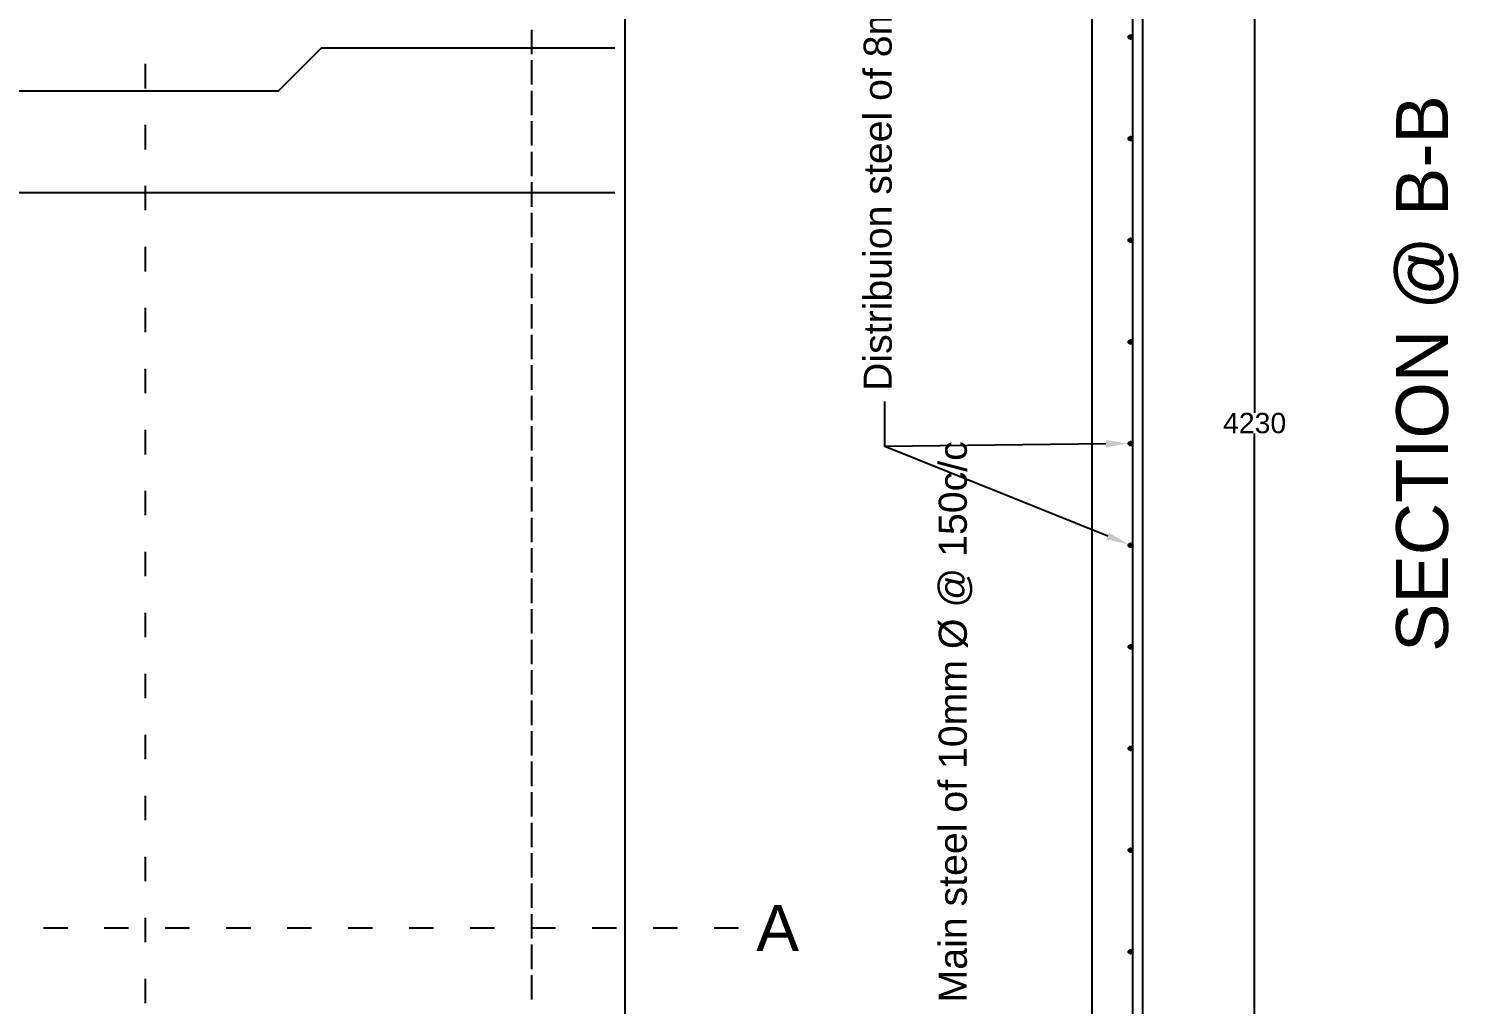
# Model space of a CAD drawing. Header units: inches. Extents: x -2470 to 6710, y 8071 to 14655.
# Drawn here: x 3193 to 6710, y 10493 to 12893 of the extents above; entities that cross this region are included whole.
import ezdxf

# ---------------------------------------------------------------- set-up
doc = ezdxf.new("R2010")
doc.units = ezdxf.units.IN
doc.header["$MEASUREMENT"] = 0
doc.layers.add('PDF_0', color=7, linetype='Continuous')
doc.layers.add('PDF_Text', color=7, linetype='Continuous')
doc.styles.add('PDF TimesNewRomanPSMT', font='arial.ttf')
doc.styles.get("Standard").update_dxf_attribs({"font": 'arial.ttf'})
doc.dimstyles.get("Standard").update_dxf_attribs({"dimtxt": 50, "dimasz": 50, "dimexe": 0.18, "dimexo": 0.0625, "dimgap": 0.09, "dimtad": 0, "dimtih": 1, "dimtoh": 1, "dimdec": 4, "dimzin": 0, "dimdsep": 46, "dimtxsty": 'Standard', "dimcen": 0.09, "dimadec": 0, "dimazin": 0, "dimtfac": 1, "dimtdec": 4, "dimtofl": 0, "dimtmove": 0, "dimatfit": 3, "dimfxl": 1, "dimtolj": 1, "dimtzin": 0, "dimarcsym": 0})

# ---------------------------------------------------------------- blocks, each defined once
blk = doc.blocks.new('*D10')
at = {"color": 0, "lineweight": -2, "transparency": 16777216}
for p, q in [((6229, 14037), (6209.1, 14037)), ((6209.2, 13987), (6209.2, 11947.7)), ((6209.2, 9857.2), (6209.2, 11896.5)), ((6229, 9807.2), (6209.1, 9807.2))]:
    blk.add_line(p, q, dxfattribs=at)
at = {"color": 0, "transparency": 16777216}
for points in [[(6200.9, 13987), (6217.6, 13987), (6209.2, 14037)], [(6200.9, 9857.2), (6217.6, 9857.2), (6209.2, 9807.2)]]:
    blk.add_solid(points, dxfattribs=at)
at = {"layer": 'Defpoints', "color": 0, "transparency": 16777216}
for p in [(6229, 14037), (6209.2, 9807.2), (6229, 9807.2)]:
    blk.add_point(p, dxfattribs=at)
at = {"color": 0, "transparency": 16777216, "insert": (6209.2, 11922.1), "char_height": 50, "attachment_point": 5}
blk.add_mtext('\\A1;4230', dxfattribs=at)

msp = doc.modelspace()

# ---------------------------------------------------------------- linework, layer by layer
at = {"layer": 'PDF_0', "lineweight": 25}
msp.add_lwpolyline([(4660.48646, 9692.39939), (4660.48646, 14152.14727), (-1799.15605, 14152.14727), (-1799.15605, 9692.39939)], close=True, dxfattribs=at)
for points in [[(5933.42711, 13922.16796), (6370.42208, 13922.16796), (6370.42208, 14004.76858), (6421.49051, 14036.98625), (6370.42208, 14036.98625), (6313.52705, 14037.32899), (6370.42208, 14067.14747), (6370.42208, 14152.14727), (5808.66933, 14152.14727), (5808.66933, 9692.39939), (6370.42208, 9692.39939), (6370.42208, 9775.00001), (6421.49051, 9807.21767), (6370.42208, 9807.21767), (6313.52705, 9807.56042), (6370.42208, 9837.3789), (6370.42208, 9922.3787), (5933.42711, 9922.3787)], [(5933.42711, 14152.14727), (5933.42711, 9692.39939)], [(5878.58852, 14127.12717), (5908.74974, 14127.12717), (5908.74974, 9717.41949), (5878.58852, 9717.41949)], [(4430.50715, 12889.48887), (4430.50715, 12829.50916)], [(-1774.13595, 12739.36824), (3807.74647, 12739.36824), (3913.65349, 12845.27526), (4635.46636, 12845.27526)], [(3480.77141, 12745.53758), (3480.77141, 12805.51728)], [(4430.50715, 12814.77129), (4430.50715, 12754.79159)], [(4430.50715, 12739.71098), (4430.50715, 12679.73128)], [(4430.50715, 12664.65067), (4430.50715, 12604.67097)], [(3480.77141, 12595.41696), (3480.77141, 12655.7394)], [(-1774.13595, 12595.41696), (-1052.32308, 12595.41696), (-946.07332, 12489.50994), (4635.46636, 12489.50994)], [(4430.50715, 12589.59036), (4430.50715, 12529.61065)], [(3480.77141, 12445.63907), (3480.77141, 12505.61877)], [(4430.50715, 12514.53004), (4430.50715, 12454.55034)], [(4430.50715, 12439.81247), (4430.50715, 12379.83277)], [(3480.77141, 12295.51845), (3480.77141, 12355.49815)], [(4430.50715, 12364.75216), (4430.50715, 12304.77246)], [(4430.50715, 12289.69185), (4430.50715, 12229.71215)], [(3480.77141, 12145.74056), (3480.77141, 12205.72026)], [(4430.50715, 12214.63153), (4430.50715, 12154.65183)], [(4430.50715, 12139.57122), (4430.50715, 12079.59152)], [(4430.50715, 12064.85365), (4430.50715, 12004.53121)], [(3480.77141, 11995.61994), (3480.77141, 12055.59964)], [(4430.50715, 11989.79334), (4430.50715, 11929.81364)], [(5847.74182, 11644.653), (5299.69871, 11864.69282), (5299.69871, 11975.39821)], [(3480.77141, 11845.49931), (3480.77141, 11905.47901)], [(4430.50715, 11914.73303), (4430.50715, 11854.75332)], [(5843.28618, 11871.54764), (5299.69871, 11864.69282)], [(4430.50715, 11839.67271), (4430.50715, 11779.69301)], [(3480.77141, 11695.72143), (3480.77141, 11755.70113)], [(4430.50715, 11764.6124), (4430.50715, 11704.6327)], [(4430.50715, 11689.55209), (4430.50715, 11629.57239)], [(4430.50715, 11614.83452), (4430.50715, 11554.85481)], [(3480.77141, 11545.6008), (3480.77141, 11605.58051)], [(4430.50715, 11539.7742), (4430.50715, 11479.7945)], [(3480.77141, 11395.48018), (3480.77141, 11455.80262)], [(4430.50715, 11464.71389), (4430.50715, 11404.73419)], [(4430.50715, 11389.65358), (4430.50715, 11329.67388)], [(3480.77141, 11245.70229), (3480.77141, 11305.682)], [(4430.50715, 11314.59327), (4430.50715, 11254.61356)], [(4430.50715, 11239.87569), (4430.50715, 11179.55325)], [(3480.77141, 11095.58167), (3480.77141, 11155.56137)], [(4430.50715, 11164.81538), (4430.50715, 11104.83568)], [(4430.50715, 11089.75507), (4430.50715, 11029.77537)], [(4430.50715, 11014.69476), (4430.50715, 10954.71506)], [(3480.77141, 10945.80379), (3480.77141, 11005.78349)], [(4430.50715, 10939.63444), (4430.50715, 10879.65474)], [(3480.77141, 10795.68316), (3480.77141, 10855.66286)], [(4430.50715, 10864.57413), (4430.50715, 10804.59443)], [(4430.50715, 10789.85656), (4430.50715, 10729.87686)], [(3480.77141, 10645.56254), (3480.77141, 10705.54224)], [(4430.50715, 10714.79625), (4430.50715, 10654.81655)], [(3229.54215, 10680.86487), (3289.52185, 10680.86487)], [(3379.32003, 10680.86487), (3439.29973, 10680.86487)], [(3529.44066, 10680.86487), (3589.42036, 10680.86487)], [(3679.56128, 10680.86487), (3739.54098, 10680.86487)], [(3829.33917, 10680.86487), (3889.31887, 10680.86487)], [(3979.45979, 10680.86487), (4039.43949, 10680.86487)], [(4129.23768, 10680.86487), (4189.56012, 10680.86487)], [(4279.3583, 10680.86487), (4339.338, 10680.86487)], [(4429.47893, 10680.86487), (4489.45863, 10680.86487)], [(4579.25681, 10680.86487), (4639.23651, 10680.86487)], [(4729.37744, 10680.86487), (4789.35714, 10680.86487)], [(4879.49806, 10680.86487), (4939.47776, 10680.86487)], [(4430.50715, 10639.73594), (4430.50715, 10579.75623)], [(3480.77141, 10495.78465), (3480.77141, 10555.76435)], [(4430.50715, 10564.67562), (4430.50715, 10504.69592)]]:
    msp.add_lwpolyline(points, dxfattribs=at)
for centre in [(5903.77986, 12871.83783), (5903.77986, 12621.97953), (5903.77986, 12372.12123), (5903.77986, 12121.92019), (5903.77986, 11872.06189), (5903.77986, 11621.86085), (5903.77986, 11372.00255), (5903.77986, 11122.14425), (5903.77986, 10871.94321), (5903.77986, 10622.0849)]:
    msp.add_circle(centre, 4.96989, dxfattribs=at)
at = {"layer": 'PDF_0', "transparency": 33554559}
for points in [[(5899.49573, 12869.60988), (5899.49573, 12874.751), (5898.81025, 12870.29536)], [(5899.49573, 12874.751), (5898.81025, 12870.29536), (5898.81025, 12874.06551)], [(5898.81025, 12874.06551), (5898.81025, 12873.03729), (5898.81025, 12871.32358)], [(5898.81025, 12874.06551), (5898.81025, 12870.29536), (5898.81025, 12871.32358)], [(5899.83847, 12868.9244), (5899.83847, 12875.43648), (5899.49573, 12869.60988)], [(5899.83847, 12875.43648), (5899.49573, 12869.60988), (5899.49573, 12874.751)], [(5900.52396, 12868.23891), (5900.52396, 12876.12196), (5899.83847, 12868.9244)], [(5900.52396, 12876.12196), (5899.83847, 12868.9244), (5899.83847, 12875.43648)], [(5901.20944, 12867.55343), (5901.20944, 12876.4647), (5900.52396, 12868.23891)], [(5901.20944, 12876.4647), (5900.52396, 12868.23891), (5900.52396, 12876.12196)], [(5902.23766, 12867.21069), (5902.23766, 12876.80744), (5901.20944, 12867.55343)], [(5902.23766, 12876.80744), (5901.20944, 12867.55343), (5901.20944, 12876.4647)], [(5903.26589, 12867.21069), (5903.26589, 12877.15018), (5902.23766, 12867.21069)], [(5903.26589, 12877.15018), (5902.23766, 12867.21069), (5902.23766, 12876.80744)], [(5903.95137, 12867.21069), (5903.95137, 12877.15018), (5903.26589, 12867.21069)], [(5903.95137, 12877.15018), (5903.26589, 12867.21069), (5903.26589, 12877.15018)], [(5904.97959, 12876.80744), (5903.95137, 12867.21069), (5903.95137, 12877.15018)], [(5904.97959, 12867.21069), (5904.97959, 12876.80744), (5903.95137, 12867.21069)], [(5905.66507, 12876.4647), (5904.97959, 12867.21069), (5904.97959, 12876.80744)], [(5905.66507, 12867.55343), (5905.66507, 12876.4647), (5904.97959, 12867.21069)], [(5906.6933, 12876.12196), (5905.66507, 12867.55343), (5905.66507, 12876.4647)], [(5906.6933, 12868.23891), (5906.6933, 12876.12196), (5905.66507, 12867.55343)], [(5907.37878, 12875.43648), (5906.6933, 12868.23891), (5906.6933, 12876.12196)], [(5907.37878, 12868.9244), (5907.37878, 12875.43648), (5906.6933, 12868.23891)], [(5907.72152, 12874.751), (5907.37878, 12868.9244), (5907.37878, 12875.43648)], [(5907.72152, 12869.60988), (5907.72152, 12874.751), (5907.37878, 12868.9244)], [(5908.407, 12874.06551), (5907.72152, 12869.60988), (5907.72152, 12874.751)], [(5908.407, 12870.29536), (5908.407, 12874.06551), (5907.72152, 12869.60988)], [(5908.407, 12873.03729), (5908.407, 12870.29536), (5908.407, 12874.06551)], [(5898.81025, 12873.03729), (5898.81025, 12871.32358), (5898.46751, 12872.00907)], [(5908.74974, 12872.00907), (5908.407, 12871.32358), (5908.407, 12873.03729)], [(5908.407, 12871.32358), (5908.407, 12873.03729), (5908.407, 12870.29536)], [(5903.26589, 12617.35239), (5903.26589, 12627.29188), (5902.23766, 12617.35239)], [(5903.26589, 12627.29188), (5902.23766, 12617.35239), (5902.23766, 12626.94914)], [(5903.95137, 12617.35239), (5903.95137, 12627.29188), (5903.26589, 12617.35239)], [(5903.95137, 12627.29188), (5903.26589, 12617.35239), (5903.26589, 12627.29188)], [(5904.97959, 12626.94914), (5903.95137, 12617.35239), (5903.95137, 12627.29188)], [(5898.81025, 12623.17899), (5898.81025, 12621.12254), (5898.46751, 12622.15077)], [(5899.49573, 12619.40884), (5899.49573, 12624.8927), (5898.81025, 12620.43706)], [(5899.49573, 12624.8927), (5898.81025, 12620.43706), (5898.81025, 12623.86447)], [(5898.81025, 12623.86447), (5898.81025, 12623.17899), (5898.81025, 12621.12254)], [(5898.81025, 12623.86447), (5898.81025, 12620.43706), (5898.81025, 12621.12254)], [(5899.83847, 12618.72335), (5899.83847, 12625.57818), (5899.49573, 12619.40884)], [(5899.83847, 12625.57818), (5899.49573, 12619.40884), (5899.49573, 12624.8927)], [(5900.52396, 12618.03787), (5900.52396, 12626.26366), (5899.83847, 12618.72335)], [(5900.52396, 12626.26366), (5899.83847, 12618.72335), (5899.83847, 12625.57818)], [(5901.20944, 12617.69513), (5901.20944, 12626.6064), (5900.52396, 12618.03787)], [(5901.20944, 12626.6064), (5900.52396, 12618.03787), (5900.52396, 12626.26366)], [(5902.23766, 12617.35239), (5902.23766, 12626.94914), (5901.20944, 12617.69513)], [(5902.23766, 12626.94914), (5901.20944, 12617.69513), (5901.20944, 12626.6064)], [(5904.97959, 12617.35239), (5904.97959, 12626.94914), (5903.95137, 12617.35239)], [(5905.66507, 12626.6064), (5904.97959, 12617.35239), (5904.97959, 12626.94914)], [(5905.66507, 12617.69513), (5905.66507, 12626.6064), (5904.97959, 12617.35239)], [(5906.6933, 12626.26366), (5905.66507, 12617.69513), (5905.66507, 12626.6064)], [(5906.6933, 12618.03787), (5906.6933, 12626.26366), (5905.66507, 12617.69513)], [(5907.37878, 12625.57818), (5906.6933, 12618.03787), (5906.6933, 12626.26366)], [(5907.37878, 12618.72335), (5907.37878, 12625.57818), (5906.6933, 12618.03787)], [(5907.72152, 12624.8927), (5907.37878, 12618.72335), (5907.37878, 12625.57818)], [(5907.72152, 12619.40884), (5907.72152, 12624.8927), (5907.37878, 12618.72335)], [(5908.407, 12623.86447), (5907.72152, 12619.40884), (5907.72152, 12624.8927)], [(5908.407, 12620.43706), (5908.407, 12623.86447), (5907.72152, 12619.40884)], [(5908.407, 12623.17899), (5908.407, 12620.43706), (5908.407, 12623.86447)], [(5908.74974, 12622.15077), (5908.407, 12621.12254), (5908.407, 12623.17899)], [(5908.407, 12621.12254), (5908.407, 12623.17899), (5908.407, 12620.43706)], [(5898.81025, 12372.97795), (5898.81025, 12371.26424), (5898.46751, 12372.29247)], [(5899.49573, 12369.55054), (5899.49573, 12374.69165), (5898.81025, 12370.23602)], [(5899.49573, 12374.69165), (5898.81025, 12370.23602), (5898.81025, 12374.00617)], [(5898.81025, 12374.00617), (5898.81025, 12372.97795), (5898.81025, 12371.26424)], [(5898.81025, 12374.00617), (5898.81025, 12370.23602), (5898.81025, 12371.26424)], [(5899.83847, 12368.86505), (5899.83847, 12375.37714), (5899.49573, 12369.55054)], [(5899.83847, 12375.37714), (5899.49573, 12369.55054), (5899.49573, 12374.69165)], [(5900.52396, 12368.17957), (5900.52396, 12376.06262), (5899.83847, 12368.86505)], [(5900.52396, 12376.06262), (5899.83847, 12368.86505), (5899.83847, 12375.37714)], [(5901.20944, 12367.83683), (5901.20944, 12376.7481), (5900.52396, 12368.17957)], [(5901.20944, 12376.7481), (5900.52396, 12368.17957), (5900.52396, 12376.06262)], [(5902.23766, 12367.49409), (5902.23766, 12377.09084), (5901.20944, 12367.83683)], [(5902.23766, 12377.09084), (5901.20944, 12367.83683), (5901.20944, 12376.7481)], [(5903.26589, 12367.15135), (5903.26589, 12377.09084), (5902.23766, 12367.49409)], [(5903.26589, 12377.09084), (5902.23766, 12367.49409), (5902.23766, 12377.09084)], [(5903.95137, 12367.15135), (5903.95137, 12377.09084), (5903.26589, 12367.15135)], [(5903.95137, 12377.09084), (5903.26589, 12367.15135), (5903.26589, 12377.09084)], [(5904.97959, 12367.49409), (5904.97959, 12377.09084), (5903.95137, 12367.15135)], [(5904.97959, 12377.09084), (5903.95137, 12367.15135), (5903.95137, 12377.09084)], [(5905.66507, 12376.7481), (5904.97959, 12367.49409), (5904.97959, 12377.09084)], [(5905.66507, 12367.83683), (5905.66507, 12376.7481), (5904.97959, 12367.49409)], [(5906.6933, 12376.06262), (5905.66507, 12367.83683), (5905.66507, 12376.7481)], [(5906.6933, 12368.17957), (5906.6933, 12376.06262), (5905.66507, 12367.83683)], [(5907.37878, 12375.37714), (5906.6933, 12368.17957), (5906.6933, 12376.06262)], [(5907.37878, 12368.86505), (5907.37878, 12375.37714), (5906.6933, 12368.17957)], [(5907.72152, 12374.69165), (5907.37878, 12368.86505), (5907.37878, 12375.37714)], [(5907.72152, 12369.55054), (5907.72152, 12374.69165), (5907.37878, 12368.86505)], [(5908.407, 12374.00617), (5907.72152, 12369.55054), (5907.72152, 12374.69165)], [(5908.407, 12370.23602), (5908.407, 12374.00617), (5907.72152, 12369.55054)], [(5908.407, 12372.97795), (5908.407, 12370.23602), (5908.407, 12374.00617)], [(5908.74974, 12372.29247), (5908.407, 12371.26424), (5908.407, 12372.97795)], [(5908.407, 12371.26424), (5908.407, 12372.97795), (5908.407, 12370.23602)], [(5898.81025, 12123.11965), (5898.81025, 12121.40594), (5898.46751, 12122.09142)], [(5899.49573, 12119.69224), (5899.49573, 12124.83335), (5898.81025, 12120.37772)], [(5899.49573, 12124.83335), (5898.81025, 12120.37772), (5898.81025, 12124.14787)], [(5898.81025, 12124.14787), (5898.81025, 12123.11965), (5898.81025, 12121.40594)], [(5898.81025, 12124.14787), (5898.81025, 12120.37772), (5898.81025, 12121.40594)], [(5899.83847, 12118.66401), (5899.83847, 12125.51883), (5899.49573, 12119.69224)], [(5899.83847, 12125.51883), (5899.49573, 12119.69224), (5899.49573, 12124.83335)], [(5900.52396, 12118.32127), (5900.52396, 12126.20432), (5899.83847, 12118.66401)], [(5900.52396, 12126.20432), (5899.83847, 12118.66401), (5899.83847, 12125.51883)], [(5901.20944, 12117.63579), (5901.20944, 12126.54706), (5900.52396, 12118.32127)], [(5901.20944, 12126.54706), (5900.52396, 12118.32127), (5900.52396, 12126.20432)], [(5902.23766, 12117.29305), (5902.23766, 12126.8898), (5901.20944, 12117.63579)], [(5902.23766, 12126.8898), (5901.20944, 12117.63579), (5901.20944, 12126.54706)], [(5903.26589, 12117.29305), (5903.26589, 12127.23254), (5902.23766, 12117.29305)], [(5903.26589, 12127.23254), (5902.23766, 12117.29305), (5902.23766, 12126.8898)], [(5903.95137, 12117.29305), (5903.95137, 12127.23254), (5903.26589, 12117.29305)], [(5903.95137, 12127.23254), (5903.26589, 12117.29305), (5903.26589, 12127.23254)], [(5904.97959, 12126.8898), (5903.95137, 12117.29305), (5903.95137, 12127.23254)], [(5904.97959, 12117.29305), (5904.97959, 12126.8898), (5903.95137, 12117.29305)], [(5905.66507, 12126.54706), (5904.97959, 12117.29305), (5904.97959, 12126.8898)], [(5905.66507, 12117.63579), (5905.66507, 12126.54706), (5904.97959, 12117.29305)], [(5906.6933, 12126.20432), (5905.66507, 12117.63579), (5905.66507, 12126.54706)], [(5906.6933, 12118.32127), (5906.6933, 12126.20432), (5905.66507, 12117.63579)], [(5907.37878, 12125.51883), (5906.6933, 12118.32127), (5906.6933, 12126.20432)], [(5907.37878, 12118.66401), (5907.37878, 12125.51883), (5906.6933, 12118.32127)], [(5907.72152, 12124.83335), (5907.37878, 12118.66401), (5907.37878, 12125.51883)], [(5907.72152, 12119.69224), (5907.72152, 12124.83335), (5907.37878, 12118.66401)], [(5908.407, 12124.14787), (5907.72152, 12119.69224), (5907.72152, 12124.83335)], [(5908.407, 12120.37772), (5908.407, 12124.14787), (5907.72152, 12119.69224)], [(5908.407, 12123.11965), (5908.407, 12120.37772), (5908.407, 12124.14787)], [(5908.74974, 12122.09142), (5908.407, 12121.40594), (5908.407, 12123.11965)], [(5908.407, 12121.40594), (5908.407, 12123.11965), (5908.407, 12120.37772)], [(5843.28618, 11880.80165), (5898.46751, 11872.23312), (5843.28618, 11862.29363)], [(5898.81025, 11873.26135), (5898.81025, 11871.2049), (5898.46751, 11872.23312)], [(5899.49573, 11869.49119), (5899.49573, 11874.97505), (5898.81025, 11870.51942)], [(5899.49573, 11874.97505), (5898.81025, 11870.51942), (5898.81025, 11873.94683)], [(5898.81025, 11873.94683), (5898.81025, 11873.26135), (5898.81025, 11871.2049)], [(5898.81025, 11873.94683), (5898.81025, 11870.51942), (5898.81025, 11871.2049)], [(5899.83847, 11868.80571), (5899.83847, 11875.66053), (5899.49573, 11869.49119)], [(5899.83847, 11875.66053), (5899.49573, 11869.49119), (5899.49573, 11874.97505)], [(5900.52396, 11868.12023), (5900.52396, 11876.34602), (5899.83847, 11868.80571)], [(5900.52396, 11876.34602), (5899.83847, 11868.80571), (5899.83847, 11875.66053)], [(5901.20944, 11867.77749), (5901.20944, 11876.68876), (5900.52396, 11868.12023)], [(5901.20944, 11876.68876), (5900.52396, 11868.12023), (5900.52396, 11876.34602)], [(5902.23766, 11867.43475), (5902.23766, 11877.0315), (5901.20944, 11867.77749)], [(5902.23766, 11877.0315), (5901.20944, 11867.77749), (5901.20944, 11876.68876)], [(5903.26589, 11867.09201), (5903.26589, 11877.0315), (5902.23766, 11867.43475)], [(5903.26589, 11877.0315), (5902.23766, 11867.43475), (5902.23766, 11877.0315)], [(5903.95137, 11867.09201), (5903.95137, 11877.0315), (5903.26589, 11867.09201)], [(5903.95137, 11877.0315), (5903.26589, 11867.09201), (5903.26589, 11877.0315)], [(5904.97959, 11867.43475), (5904.97959, 11877.0315), (5903.95137, 11867.09201)], [(5904.97959, 11877.0315), (5903.95137, 11867.09201), (5903.95137, 11877.0315)], [(5905.66507, 11876.68876), (5904.97959, 11867.43475), (5904.97959, 11877.0315)], [(5905.66507, 11867.77749), (5905.66507, 11876.68876), (5904.97959, 11867.43475)], [(5906.6933, 11876.34602), (5905.66507, 11867.77749), (5905.66507, 11876.68876)], [(5906.6933, 11868.12023), (5906.6933, 11876.34602), (5905.66507, 11867.77749)], [(5907.37878, 11875.66053), (5906.6933, 11868.12023), (5906.6933, 11876.34602)], [(5907.37878, 11868.80571), (5907.37878, 11875.66053), (5906.6933, 11868.12023)], [(5907.72152, 11874.97505), (5907.37878, 11868.80571), (5907.37878, 11875.66053)], [(5907.72152, 11869.49119), (5907.72152, 11874.97505), (5907.37878, 11868.80571)], [(5908.407, 11873.94683), (5907.72152, 11869.49119), (5907.72152, 11874.97505)], [(5908.407, 11870.51942), (5908.407, 11873.94683), (5907.72152, 11869.49119)], [(5908.407, 11873.26135), (5908.407, 11870.51942), (5908.407, 11873.94683)], [(5908.74974, 11872.23312), (5908.407, 11871.2049), (5908.407, 11873.26135)], [(5908.407, 11871.2049), (5908.407, 11873.26135), (5908.407, 11870.51942)], [(5851.16923, 11653.22153), (5898.81025, 11624.08853), (5844.31441, 11636.08447)], [(5898.81025, 11623.0603), (5898.81025, 11621.3466), (5898.46751, 11622.03208)], [(5899.49573, 11619.63289), (5899.49573, 11624.77401), (5898.81025, 11620.31837)], [(5899.49573, 11624.77401), (5898.81025, 11620.31837), (5898.81025, 11624.08853)], [(5898.81025, 11624.08853), (5898.81025, 11623.0603), (5898.81025, 11621.3466)], [(5898.81025, 11624.08853), (5898.81025, 11620.31837), (5898.81025, 11621.3466)], [(5899.83847, 11618.94741), (5899.83847, 11625.45949), (5899.49573, 11619.63289)], [(5899.83847, 11625.45949), (5899.49573, 11619.63289), (5899.49573, 11624.77401)], [(5900.52396, 11618.26193), (5900.52396, 11626.14497), (5899.83847, 11618.94741)], [(5900.52396, 11626.14497), (5899.83847, 11618.94741), (5899.83847, 11625.45949)], [(5901.20944, 11617.57645), (5901.20944, 11626.83046), (5900.52396, 11618.26193)], [(5901.20944, 11626.83046), (5900.52396, 11618.26193), (5900.52396, 11626.14497)], [(5902.23766, 11617.2337), (5902.23766, 11627.1732), (5901.20944, 11617.57645)], [(5902.23766, 11627.1732), (5901.20944, 11617.57645), (5901.20944, 11626.83046)], [(5903.26589, 11617.2337), (5903.26589, 11627.1732), (5902.23766, 11617.2337)], [(5903.26589, 11627.1732), (5902.23766, 11617.2337), (5902.23766, 11627.1732)], [(5903.95137, 11617.2337), (5903.95137, 11627.1732), (5903.26589, 11617.2337)], [(5903.95137, 11627.1732), (5903.26589, 11617.2337), (5903.26589, 11627.1732)], [(5904.97959, 11617.2337), (5904.97959, 11627.1732), (5903.95137, 11617.2337)], [(5904.97959, 11627.1732), (5903.95137, 11617.2337), (5903.95137, 11627.1732)], [(5905.66507, 11626.83046), (5904.97959, 11617.2337), (5904.97959, 11627.1732)], [(5905.66507, 11617.57645), (5905.66507, 11626.83046), (5904.97959, 11617.2337)], [(5906.6933, 11626.14497), (5905.66507, 11617.57645), (5905.66507, 11626.83046)], [(5906.6933, 11618.26193), (5906.6933, 11626.14497), (5905.66507, 11617.57645)], [(5907.37878, 11625.45949), (5906.6933, 11618.26193), (5906.6933, 11626.14497)], [(5907.37878, 11618.94741), (5907.37878, 11625.45949), (5906.6933, 11618.26193)], [(5907.72152, 11624.77401), (5907.37878, 11618.94741), (5907.37878, 11625.45949)], [(5907.72152, 11619.63289), (5907.72152, 11624.77401), (5907.37878, 11618.94741)], [(5908.407, 11624.08853), (5907.72152, 11619.63289), (5907.72152, 11624.77401)], [(5908.407, 11620.31837), (5908.407, 11624.08853), (5907.72152, 11619.63289)], [(5908.407, 11623.0603), (5908.407, 11620.31837), (5908.407, 11624.08853)], [(5908.74974, 11622.03208), (5908.407, 11621.3466), (5908.407, 11623.0603)], [(5908.407, 11621.3466), (5908.407, 11623.0603), (5908.407, 11620.31837)], [(5898.81025, 11373.202), (5898.81025, 11371.14556), (5898.46751, 11372.17378)], [(5899.49573, 11369.43185), (5899.49573, 11374.91571), (5898.81025, 11370.46007)], [(5899.49573, 11374.91571), (5898.81025, 11370.46007), (5898.81025, 11373.88749)], [(5898.81025, 11373.88749), (5898.81025, 11373.202), (5898.81025, 11371.14556)], [(5898.81025, 11373.88749), (5898.81025, 11370.46007), (5898.81025, 11371.14556)], [(5899.83847, 11368.74637), (5899.83847, 11375.60119), (5899.49573, 11369.43185)], [(5899.83847, 11375.60119), (5899.49573, 11369.43185), (5899.49573, 11374.91571)], [(5900.52396, 11368.06089), (5900.52396, 11376.28667), (5899.83847, 11368.74637)], [(5900.52396, 11376.28667), (5899.83847, 11368.74637), (5899.83847, 11375.60119)], [(5901.20944, 11367.71814), (5901.20944, 11376.62941), (5900.52396, 11368.06089)], [(5901.20944, 11376.62941), (5900.52396, 11368.06089), (5900.52396, 11376.28667)], [(5902.23766, 11367.3754), (5902.23766, 11376.97216), (5901.20944, 11367.71814)], [(5902.23766, 11376.97216), (5901.20944, 11367.71814), (5901.20944, 11376.62941)], [(5903.26589, 11367.3754), (5903.26589, 11377.3149), (5902.23766, 11367.3754)], [(5903.26589, 11377.3149), (5902.23766, 11367.3754), (5902.23766, 11376.97216)], [(5903.95137, 11367.3754), (5903.95137, 11377.3149), (5903.26589, 11367.3754)], [(5903.95137, 11377.3149), (5903.26589, 11367.3754), (5903.26589, 11377.3149)], [(5904.97959, 11376.97216), (5903.95137, 11367.3754), (5903.95137, 11377.3149)], [(5904.97959, 11367.3754), (5904.97959, 11376.97216), (5903.95137, 11367.3754)], [(5905.66507, 11376.62941), (5904.97959, 11367.3754), (5904.97959, 11376.97216)], [(5905.66507, 11367.71814), (5905.66507, 11376.62941), (5904.97959, 11367.3754)], [(5906.6933, 11376.28667), (5905.66507, 11367.71814), (5905.66507, 11376.62941)], [(5906.6933, 11368.06089), (5906.6933, 11376.28667), (5905.66507, 11367.71814)], [(5907.37878, 11375.60119), (5906.6933, 11368.06089), (5906.6933, 11376.28667)], [(5907.37878, 11368.74637), (5907.37878, 11375.60119), (5906.6933, 11368.06089)], [(5907.72152, 11374.91571), (5907.37878, 11368.74637), (5907.37878, 11375.60119)], [(5907.72152, 11369.43185), (5907.72152, 11374.91571), (5907.37878, 11368.74637)], [(5908.407, 11373.88749), (5907.72152, 11369.43185), (5907.72152, 11374.91571)], [(5908.407, 11370.46007), (5908.407, 11373.88749), (5907.72152, 11369.43185)], [(5908.407, 11373.202), (5908.407, 11370.46007), (5908.407, 11373.88749)], [(5908.74974, 11372.17378), (5908.407, 11371.14556), (5908.407, 11373.202)], [(5908.407, 11371.14556), (5908.407, 11373.202), (5908.407, 11370.46007)], [(5898.81025, 11123.00096), (5898.81025, 11121.28726), (5898.46751, 11122.31548)], [(5899.49573, 11119.57355), (5899.49573, 11124.71467), (5898.81025, 11120.25903)], [(5899.49573, 11124.71467), (5898.81025, 11120.25903), (5898.81025, 11124.02918)], [(5898.81025, 11124.02918), (5898.81025, 11123.00096), (5898.81025, 11121.28726)], [(5898.81025, 11124.02918), (5898.81025, 11120.25903), (5898.81025, 11121.28726)], [(5899.83847, 11118.88807), (5899.83847, 11125.74289), (5899.49573, 11119.57355)], [(5899.83847, 11125.74289), (5899.49573, 11119.57355), (5899.49573, 11124.71467)], [(5900.52396, 11118.20259), (5900.52396, 11126.08563), (5899.83847, 11118.88807)], [(5900.52396, 11126.08563), (5899.83847, 11118.88807), (5899.83847, 11125.74289)], [(5901.20944, 11117.85984), (5901.20944, 11126.77111), (5900.52396, 11118.20259)], [(5901.20944, 11126.77111), (5900.52396, 11118.20259), (5900.52396, 11126.08563)], [(5902.23766, 11117.5171), (5902.23766, 11127.11386), (5901.20944, 11117.85984)], [(5902.23766, 11127.11386), (5901.20944, 11117.85984), (5901.20944, 11126.77111)], [(5903.26589, 11117.17436), (5903.26589, 11127.11386), (5902.23766, 11117.5171)], [(5903.26589, 11127.11386), (5902.23766, 11117.5171), (5902.23766, 11127.11386)], [(5903.95137, 11117.17436), (5903.95137, 11127.11386), (5903.26589, 11117.17436)], [(5903.95137, 11127.11386), (5903.26589, 11117.17436), (5903.26589, 11127.11386)], [(5904.97959, 11117.5171), (5904.97959, 11127.11386), (5903.95137, 11117.17436)], [(5904.97959, 11127.11386), (5903.95137, 11117.17436), (5903.95137, 11127.11386)], [(5905.66507, 11126.77111), (5904.97959, 11117.5171), (5904.97959, 11127.11386)], [(5905.66507, 11117.85984), (5905.66507, 11126.77111), (5904.97959, 11117.5171)], [(5906.6933, 11126.08563), (5905.66507, 11117.85984), (5905.66507, 11126.77111)], [(5906.6933, 11118.20259), (5906.6933, 11126.08563), (5905.66507, 11117.85984)], [(5907.37878, 11125.74289), (5906.6933, 11118.20259), (5906.6933, 11126.08563)], [(5907.37878, 11118.88807), (5907.37878, 11125.74289), (5906.6933, 11118.20259)], [(5907.72152, 11124.71467), (5907.37878, 11118.88807), (5907.37878, 11125.74289)], [(5907.72152, 11119.57355), (5907.72152, 11124.71467), (5907.37878, 11118.88807)], [(5908.407, 11124.02918), (5907.72152, 11119.57355), (5907.72152, 11124.71467)], [(5908.407, 11120.25903), (5908.407, 11124.02918), (5907.72152, 11119.57355)], [(5908.407, 11123.00096), (5908.407, 11120.25903), (5908.407, 11124.02918)], [(5908.74974, 11122.31548), (5908.407, 11121.28726), (5908.407, 11123.00096)], [(5908.407, 11121.28726), (5908.407, 11123.00096), (5908.407, 11120.25903)], [(5898.81025, 10873.14266), (5898.81025, 10871.42896), (5898.46751, 10872.11444)], [(5899.49573, 10869.71525), (5899.49573, 10874.85637), (5898.81025, 10870.40073)], [(5899.49573, 10874.85637), (5898.81025, 10870.40073), (5898.81025, 10874.17088)], [(5898.81025, 10874.17088), (5898.81025, 10873.14266), (5898.81025, 10871.42896)], [(5898.81025, 10874.17088), (5898.81025, 10870.40073), (5898.81025, 10871.42896)], [(5899.83847, 10869.02977), (5899.83847, 10875.54185), (5899.49573, 10869.71525)], [(5899.83847, 10875.54185), (5899.49573, 10869.71525), (5899.49573, 10874.85637)], [(5900.52396, 10868.34428), (5900.52396, 10876.22733), (5899.83847, 10869.02977)], [(5900.52396, 10876.22733), (5899.83847, 10869.02977), (5899.83847, 10875.54185)], [(5901.20944, 10867.6588), (5901.20944, 10876.57007), (5900.52396, 10868.34428)], [(5901.20944, 10876.57007), (5900.52396, 10868.34428), (5900.52396, 10876.22733)], [(5902.23766, 10867.31606), (5902.23766, 10876.91281), (5901.20944, 10867.6588)], [(5902.23766, 10876.91281), (5901.20944, 10867.6588), (5901.20944, 10876.57007)], [(5903.26589, 10867.31606), (5903.26589, 10877.25555), (5902.23766, 10867.31606)], [(5903.26589, 10877.25555), (5902.23766, 10867.31606), (5902.23766, 10876.91281)], [(5903.95137, 10867.31606), (5903.95137, 10877.25555), (5903.26589, 10867.31606)], [(5903.95137, 10877.25555), (5903.26589, 10867.31606), (5903.26589, 10877.25555)], [(5904.97959, 10876.91281), (5903.95137, 10867.31606), (5903.95137, 10877.25555)], [(5904.97959, 10867.31606), (5904.97959, 10876.91281), (5903.95137, 10867.31606)], [(5905.66507, 10876.57007), (5904.97959, 10867.31606), (5904.97959, 10876.91281)], [(5905.66507, 10867.6588), (5905.66507, 10876.57007), (5904.97959, 10867.31606)], [(5906.6933, 10876.22733), (5905.66507, 10867.6588), (5905.66507, 10876.57007)], [(5906.6933, 10868.34428), (5906.6933, 10876.22733), (5905.66507, 10867.6588)], [(5907.37878, 10875.54185), (5906.6933, 10868.34428), (5906.6933, 10876.22733)], [(5907.37878, 10869.02977), (5907.37878, 10875.54185), (5906.6933, 10868.34428)], [(5907.72152, 10874.85637), (5907.37878, 10869.02977), (5907.37878, 10875.54185)], [(5907.72152, 10869.71525), (5907.72152, 10874.85637), (5907.37878, 10869.02977)], [(5908.407, 10874.17088), (5907.72152, 10869.71525), (5907.72152, 10874.85637)], [(5908.407, 10870.40073), (5908.407, 10874.17088), (5907.72152, 10869.71525)], [(5908.407, 10873.14266), (5908.407, 10870.40073), (5908.407, 10874.17088)], [(5908.74974, 10872.11444), (5908.407, 10871.42896), (5908.407, 10873.14266)], [(5908.407, 10871.42896), (5908.407, 10873.14266), (5908.407, 10870.40073)], [(5898.81025, 10623.28436), (5898.81025, 10621.22791), (5898.46751, 10622.25614)], [(5899.49573, 10619.51421), (5899.49573, 10624.99807), (5898.81025, 10620.54243)], [(5899.49573, 10624.99807), (5898.81025, 10620.54243), (5898.81025, 10623.96984)], [(5898.81025, 10623.96984), (5898.81025, 10623.28436), (5898.81025, 10621.22791)], [(5898.81025, 10623.96984), (5898.81025, 10620.54243), (5898.81025, 10621.22791)], [(5899.83847, 10618.82873), (5899.83847, 10625.68355), (5899.49573, 10619.51421)], [(5899.83847, 10625.68355), (5899.49573, 10619.51421), (5899.49573, 10624.99807)], [(5900.52396, 10618.14324), (5900.52396, 10626.36903), (5899.83847, 10618.82873)], [(5900.52396, 10626.36903), (5899.83847, 10618.82873), (5899.83847, 10625.68355)], [(5901.20944, 10617.8005), (5901.20944, 10626.71177), (5900.52396, 10618.14324)], [(5901.20944, 10626.71177), (5900.52396, 10618.14324), (5900.52396, 10626.36903)], [(5902.23766, 10617.45776), (5902.23766, 10627.05451), (5901.20944, 10617.8005)], [(5902.23766, 10627.05451), (5901.20944, 10617.8005), (5901.20944, 10626.71177)], [(5903.26589, 10617.11502), (5903.26589, 10627.05451), (5902.23766, 10617.45776)], [(5903.26589, 10627.05451), (5902.23766, 10617.45776), (5902.23766, 10627.05451)], [(5903.95137, 10617.11502), (5903.95137, 10627.05451), (5903.26589, 10617.11502)], [(5903.95137, 10627.05451), (5903.26589, 10617.11502), (5903.26589, 10627.05451)], [(5904.97959, 10617.45776), (5904.97959, 10627.05451), (5903.95137, 10617.11502)], [(5904.97959, 10627.05451), (5903.95137, 10617.11502), (5903.95137, 10627.05451)], [(5905.66507, 10626.71177), (5904.97959, 10617.45776), (5904.97959, 10627.05451)], [(5905.66507, 10617.8005), (5905.66507, 10626.71177), (5904.97959, 10617.45776)], [(5906.6933, 10626.36903), (5905.66507, 10617.8005), (5905.66507, 10626.71177)], [(5906.6933, 10618.14324), (5906.6933, 10626.36903), (5905.66507, 10617.8005)], [(5907.37878, 10625.68355), (5906.6933, 10618.14324), (5906.6933, 10626.36903)], [(5907.37878, 10618.82873), (5907.37878, 10625.68355), (5906.6933, 10618.14324)], [(5907.72152, 10624.99807), (5907.37878, 10618.82873), (5907.37878, 10625.68355)], [(5907.72152, 10619.51421), (5907.72152, 10624.99807), (5907.37878, 10618.82873)], [(5908.407, 10623.96984), (5907.72152, 10619.51421), (5907.72152, 10624.99807)], [(5908.407, 10620.54243), (5908.407, 10623.96984), (5907.72152, 10619.51421)], [(5908.407, 10623.28436), (5908.407, 10620.54243), (5908.407, 10623.96984)], [(5908.74974, 10622.25614), (5908.407, 10621.22791), (5908.407, 10623.28436)], [(5908.407, 10621.22791), (5908.407, 10623.28436), (5908.407, 10620.54243)]]:
    msp.add_solid(points, dxfattribs=at)

# ---------------------------------------------------------------- texts
at = {"layer": 'PDF_Text', "attachment_point": 4, "rotation": 90, "style": 'PDF TimesNewRomanPSMT'}
for s, insert, char_height in [('Distribuion steel of 8mm Ø @ 250c/c', (5288.84257, 12001.27708), 69.1031436), ('SECTION @ B-B', (6633.86973, 11359.6395), 127.5748122), ('Main steel of 10mm Ø @ 150c/c', (5473.58737, 10497.61028), 69.1031436)]:
    msp.add_mtext(s, dxfattribs=dict(at, insert=insert, char_height=char_height))
at = {"layer": 'PDF_Text', "insert": (4982.9773, 10680.34099), "char_height": 113.4196, "attachment_point": 4, "style": 'PDF TimesNewRomanPSMT'}
msp.add_mtext('A', dxfattribs=at)

# ---------------------------------------------------------------- dimensions: what is measured, and where the dimension line sits
dim = msp.add_linear_dim(base=(6209.24799, 9807.21767), p1=(6229.04135, 14036.98625), p2=(6229.04135, 9807.21767), angle=90, text='4230', dimstyle='Standard')
dim.commit()
dim.dimension.update_dxf_attribs({"geometry": '*D10', "text_midpoint": (6209.24799, 11922.10196)})

doc.saveas('drawing.dxf')
